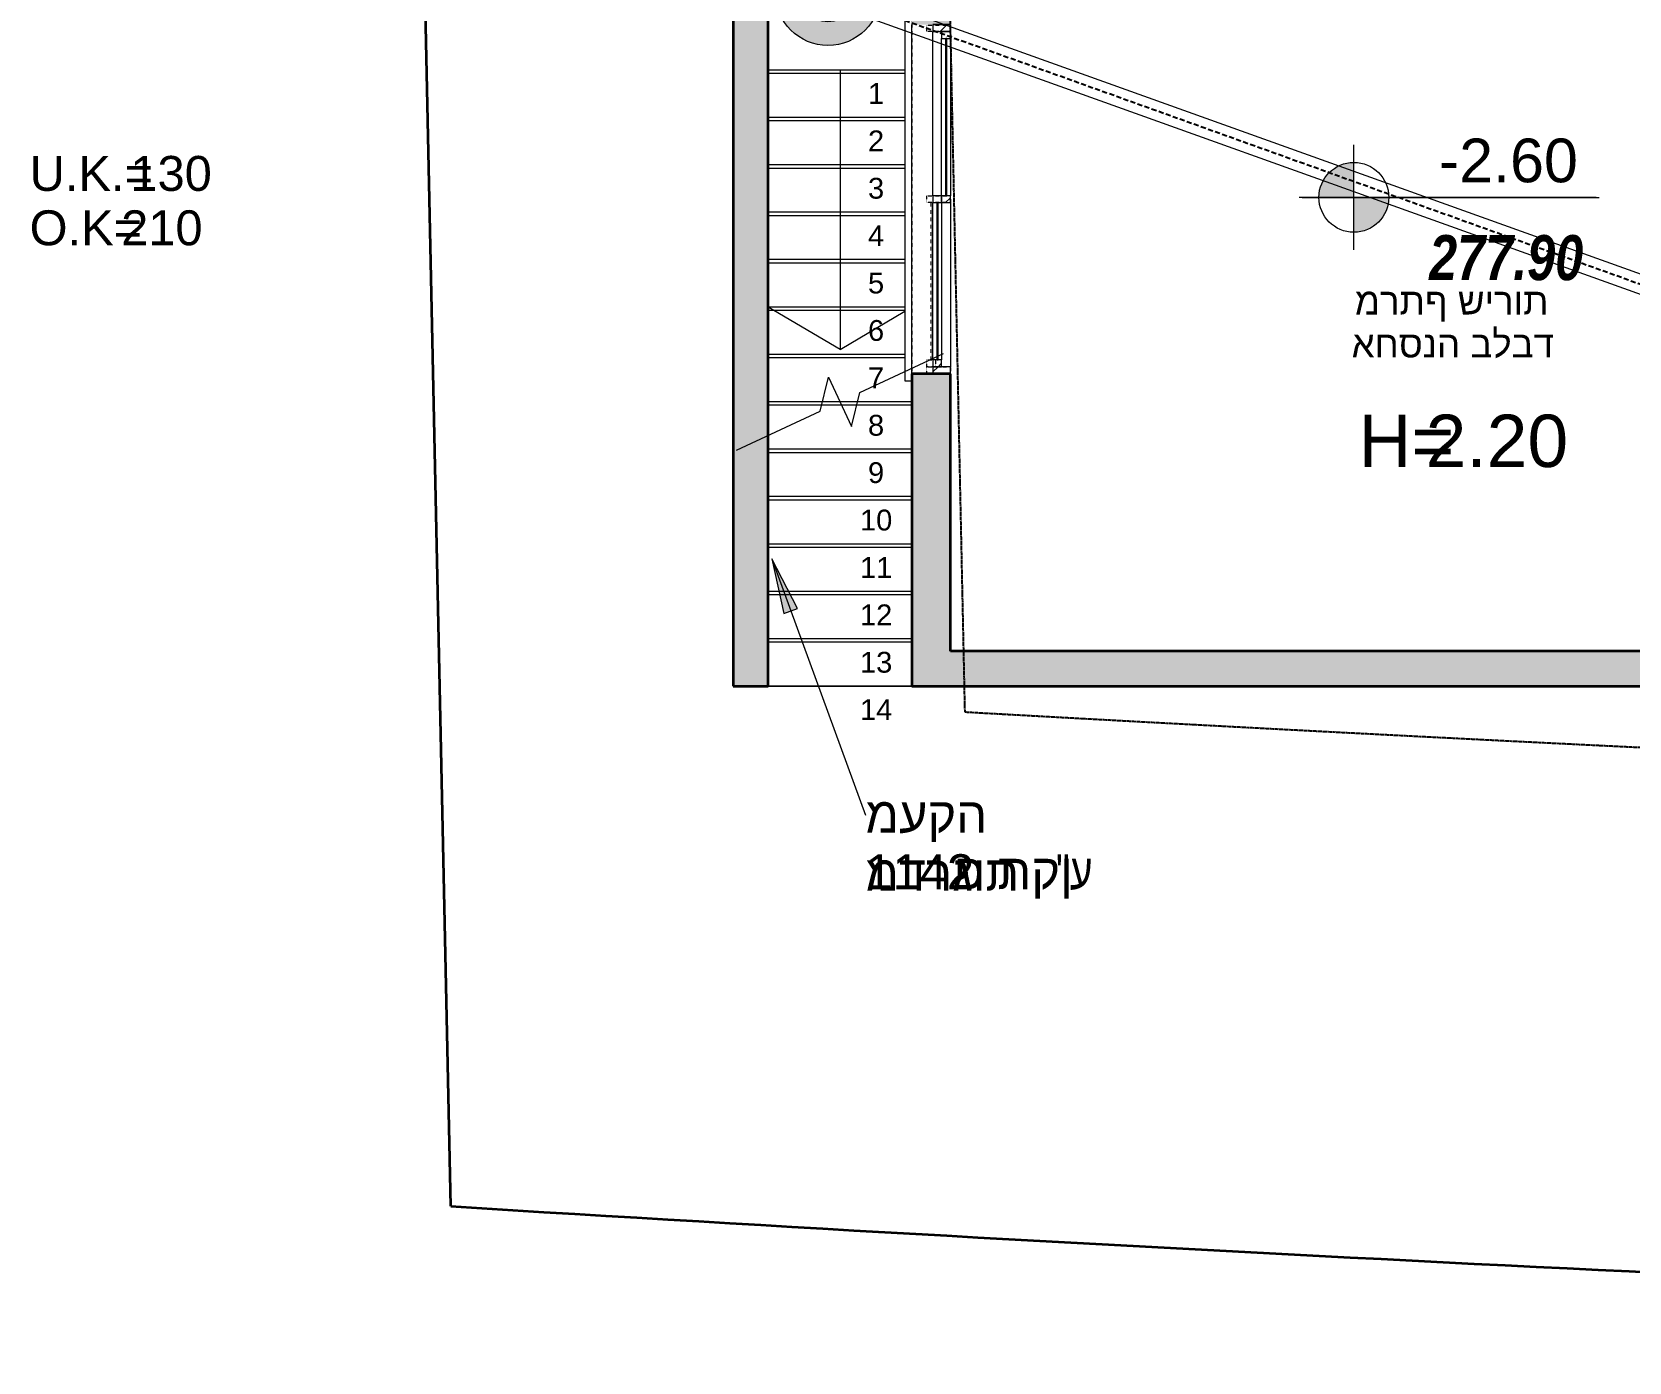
# Model space of a CAD drawing. Header units: centimetres. Extents: x 14435 to 32127, y -4289 to 2500.
# Drawn here: x 21332 to 22246, y -1986 to -1224 of the extents above; entities that cross this region are included whole.
import ezdxf

# ---------------------------------------------------------------- set-up
doc = ezdxf.new("R2010")
doc.units = ezdxf.units.CM
for name, pattern in [('Dash Tiny', [0.12, 0.06, -0.06]), ('Hidden', [0.714375, 0.47625, -0.238125]), ('Hidden2', [0.3, 0.2, -0.1]), ('Overhead', [0.396875, 0.238125, -0.15875])]:
    doc.linetypes.add(name, pattern=pattern)
for name, color, linetype, lineweight in [('A-DETL', 7, 'Continuous', 5), ('A-FLOR', 7, 'Continuous', 13), ('A-GLAZ', 7, 'Continuous', 13), ('A-GLAZ-IDEN', 7, 'Continuous', 5), ('A-WALL', 7, 'Continuous', 13), ('A-WALL-PATT', 7, 'Continuous', 35), ('G-ANNO-DIMS', 7, 'Continuous', 5), ('G-ANNO-TEXT', 7, 'Continuous', 5), ('S-STRS', 7, 'Continuous', 13), ('S-STRS-ANNO', 7, 'Continuous', 5), ('S-STRS-MBND', 7, 'Hidden2', 5)]:
    doc.layers.add(name, color=color, linetype=linetype, lineweight=lineweight)
for name, color, linetype in [('biov 110', 252, 'Continuous'), ('biov center', 130, 'Hidden'), ('BLACK', 250, 'Continuous')]:
    doc.layers.add(name, color=color, linetype=linetype)
doc.styles.add('Arial', font='arial.ttf', dxfattribs={"height": 54.419251})
doc.styles.add('Arial_1', font='arial.ttf', dxfattribs={"height": 99.987594})
doc.styles.add('Arial_2', font='arial.ttf', dxfattribs={"height": 11.90625})
doc.styles.add('Arial_3', font='arial.ttf', dxfattribs={"height": 15})
doc.styles.add('Arial_B_I', font='arialbi.ttf', dxfattribs={"width": 0.8, "height": 25.793651})
pattern_1 = [(315, (2799.901, -549.324), (5.613014, 5.613014), [])]

# ---------------------------------------------------------------- blocks, each defined once
blk = doc.blocks.new('הזזה-דו-כנפי - מרתף סלון 1-929916-מרתף - Dependent 1')
at = {"layer": 'A-GLAZ', "lineweight": 5, "true_color": 0x008040}
h = blk.add_hatch(dxfattribs=at)
h.set_pattern_fill('FP_98', color=116, style=0, pattern_type=2)
h.set_pattern_definition(pattern_1)
h.paths.add_polyline_path([(-100, -1), (-100, -11), (-96, -11), (-96, -1)], flags=0)
h.paths.add_polyline_path([(96, -1), (96, -11), (100, -11), (100, -1)], flags=0)
h = blk.add_hatch(dxfattribs=at)
h.set_pattern_fill('FP_98', color=116, style=0, pattern_type=2)
h.set_pattern_definition(pattern_1)
h.paths.add_polyline_path([(-96, -6), (-92, -6), (-92, -1), (-96, -1)], flags=0)
h.paths.add_polyline_path([(-2, -1), (-2, -6), (2, -6), (2, -1), (1.35, -1)], flags=0)
h = blk.add_hatch(dxfattribs=at)
h.set_pattern_fill('FP_98', color=116, style=0, pattern_type=2)
h.set_pattern_definition(pattern_1)
h.paths.add_polyline_path([(-2, -11), (2, -11), (2, -6), (-2, -6)], flags=0)
h.paths.add_polyline_path([(92, -6), (92, -11), (96, -11), (96, -6)], flags=0)
at = {"layer": 'A-GLAZ'}
for p, q in [((104, 15), (-104, 15)), ((-104, 15), (-104, 11)), ((104, 11), (104, 15)), ((-96, -1), (-100, -1)), ((-100, -1), (-100, -11)), ((-92, -1), (-96, -1)), ((-96, -1), (-96, -6)), ((-96, -11), (-96, -1)), ((-96, -6), (-92, -6)), ((-92, -6), (-92, -1)), ((-92, -1), (-2, -1)), ((-92, -3.4), (-2, -3.4)), ((-2, -3.4), (-92, -3.4)), ((-92, -3.4), (-92, -4)), ((-92, -4), (-2, -4)), ((-92, -4), (-2, -4)), ((-2, -6), (-92, -6)), ((2, -1), (-2, -1)), ((-2, -1), (-2, -6)), ((-2, -4), (-2, -3.4)), ((-2, -6), (2, -6)), ((2, -6), (-2, -6)), ((-2, -6), (-2, -11)), ((2, -6), (2, -1)), ((2, -1), (96, -1)), ((2, -11), (2, -6)), ((2, -6), (92, -6)), ((2, -8.4), (92, -8.4)), ((92, -8.4), (2, -8.4)), ((2, -8.4), (2, -9)), ((2, -9), (92, -9)), ((2, -9), (92, -9)), ((96, -6), (92, -6)), ((92, -6), (92, -11)), ((92, -9), (92, -8.4)), ((100, -1), (96, -1)), ((96, -1), (96, -11)), ((96, -11), (96, -6)), ((100, -11), (100, -1)), ((-100, -11), (-96, -11)), ((-2, -11), (-96, -11)), ((-2, -11), (2, -11)), ((92, -11), (2, -11)), ((92, -11), (96, -11)), ((96, -11), (100, -11))]:
    blk.add_line(p, q, dxfattribs=at)
at = {"layer": 'A-GLAZ', "linetype": 'Overhead'}
blk.add_line((-100, 11), (100, 11), dxfattribs=at)
blk.add_line((-100, 11), (100, 11), dxfattribs=at)
at = {"layer": 'A-GLAZ', "linetype": 'Dash Tiny'}
for p, q in [((-100, -11), (-100, 2.5)), ((-100, 2.5), (-96, 2.5)), ((-96, -2.5), (-96, 2.5)), ((-96, 2.5), (-92, 2.5)), ((-96, 2.5), (-96, -11)), ((-92, 2.5), (-92, -2.5)), ((-92, 0), (-2, 0)), ((-2, -11), (-2, 2.5)), ((-2, 2.5), (2, 2.5)), ((2, 2.5), (2, -11)), ((96, -11), (96, 2.5)), ((96, 2.5), (99.55, 2.5)), ((99.55, 2.5), (99.55, -11)), ((-92, -2.5), (-96, -2.5)), ((2, -8.4), (92, -8.4)), ((96, -6), (92, -6)), ((92, -6), (92, -11)), ((96, -6), (92, -6)), ((92, -6), (92, -11)), ((96, -11), (96, -6)), ((96, -11), (96, -6)), ((-96, -11), (-100, -11)), ((2, -11), (-2, -11)), ((92, -11), (96, -11)), ((92, -11), (96, -11)), ((99.55, -11), (96, -11))]:
    blk.add_line(p, q, dxfattribs=at)
blk = doc.blocks.new('Spot Elevations - ISH PLAN-38599-מרתף - Dependent 1')
at = {"layer": 'G-ANNO-DIMS'}
h = blk.add_hatch(color=256, dxfattribs=at)
edge = h.paths.add_edge_path(flags=0)
edge.add_line((0, 0), (-0.2, 0))
edge.add_arc((0, 0), 0.2, 90, 180, ccw=False)
edge.add_line((0, 0.2), (0, 0))
h = blk.add_hatch(color=256, dxfattribs=at)
edge = h.paths.add_edge_path(flags=0)
edge.add_line((0, 0), (0.2, 0))
edge.add_arc((0, 0), 0.2, 270, 360, ccw=False)
edge.add_line((0, -0.2), (0, 0))
for p, q in [((0, -0.3), (0, 0.3)), ((1.3876, 0), (-0.3124, 0)), ((-0.297, 0), (1.403, 0))]:
    blk.add_line(p, q, dxfattribs=at)
blk.add_circle((0, 0), 0.2, dxfattribs=at)
blk = doc.blocks.new('martef')
at = {"layer": 'A-WALL-PATT', "lineweight": 13, "true_color": 0x636466}
for points in [[(54475.31, -12683.74), (54475.31, -11515.24), (54455.31, -11515.24), (54455.31, -12683.74)], [(55157.59, -12683.74), (55157.59, -12663.74), (54579.55, -12663.74), (54579.55, -12683.74), (54860.6, -12683.74)]]:
    blk.add_hatch(color=251, dxfattribs=at).paths.add_polyline_path(points, flags=0)
h = blk.add_hatch(color=251, dxfattribs=at)
h.paths.add_polyline_path([(54557.55, -12683.74), (54579.55, -12683.74), (54579.55, -12504.82), (54557.55, -12504.82)], flags=0)
h.paths.add_polyline_path([(54579.55, -12304.82), (54579.55, -12273.82), (54557.55, -12273.82), (54557.55, -12304.82)], flags=0)
h.paths.add_polyline_path([(54579.55, -12183.82), (54579.55, -12168.82), (54557.55, -12168.82), (54557.55, -12183.82)], flags=0)
at = {"layer": 'G-ANNO-TEXT'}
blk.add_hatch(color=256, dxfattribs=at).paths.add_polyline_path([(54477.28, -12610.84), (54484.27, -12642.09), (54492.12, -12639.22)], flags=0)
at = {"layer": 'A-DETL', "color": 176, "lineweight": 35, "true_color": 0x000080}
blk.add_line((54293.7, -12981.58), (54246.02, -10730.07), dxfattribs=at)
at = {"layer": 'A-DETL', "color": 1, "linetype": 'Hidden', "lineweight": 25, "true_color": 0xff0000}
blk.add_line((54557.08, -11249.11), (54587.77, -12698.46), dxfattribs=at)
at = {"layer": 'A-DETL', "color": 7, "linetype": 'Dash Tiny'}
for p, q in [((54557.55, -12146.82), (54557.55, -12683.74)), ((54557.55, -12683.74), (55279.56, -12683.74))]:
    blk.add_line(p, q, dxfattribs=at)
at = {"layer": 'A-DETL', "color": 1, "linetype": 'Hidden', "lineweight": 25, "true_color": 0xff0000}
blk.add_arc((57399.75, 37175.28), 49952.94, 266.77296, 268.669154, dxfattribs=at)
at = {"layer": 'A-DETL', "color": 176, "lineweight": 35, "true_color": 0x000080}
blk.add_arc((57399.75, 37175.28), 50252.94, 266.456377, 269.050494, dxfattribs=at)
at = {"layer": 'A-FLOR'}
blk.add_line((54475.31, -12683.74), (54557.55, -12683.74), dxfattribs=at)
at = {"layer": 'A-WALL', "lineweight": 35}
for p, q in [((54455.31, -11515.24), (54455.31, -12683.74)), ((54475.31, -12683.74), (54475.31, -12168.82)), ((54557.55, -12504.82), (54557.55, -12683.74)), ((54579.55, -12504.82), (54557.55, -12504.82)), ((54579.55, -12663.74), (54579.55, -12504.82)), ((55159.68, -12663.74), (54579.55, -12663.74)), ((54455.31, -12683.74), (54475.31, -12683.74)), ((54557.55, -12683.74), (55157.59, -12683.74))]:
    blk.add_line(p, q, dxfattribs=at)
at = {"layer": 'G-ANNO-TEXT'}
for p, q in [((54477.28, -12610.84), (54484.27, -12642.09)), ((54492.12, -12639.22), (54477.28, -12610.84)), ((54477.28, -12610.84), (54530.99, -12757.55)), ((54484.27, -12642.09), (54492.12, -12639.22))]:
    blk.add_line(p, q, dxfattribs=at)
at = {"layer": 'S-STRS', "lineweight": 5}
for p, q in [((54553.55, -12330.88), (54475.31, -12330.88)), ((54553.55, -12332.88), (54475.31, -12332.88)), ((54553.55, -12360.02), (54475.31, -12360.02)), ((54553.55, -12387.17), (54475.31, -12387.17)), ((54553.55, -12414.31), (54475.31, -12414.31)), ((54553.55, -12441.45), (54475.31, -12441.45)), ((54553.55, -12468.59), (54475.31, -12468.59)), ((54553.55, -12495.74), (54475.31, -12495.74)), ((54505.89, -12522.88), (54475.31, -12522.88)), ((54525.98, -12522.88), (54517.36, -12522.88))]:
    blk.add_line(p, q, dxfattribs=at)
at = {"layer": 'S-STRS', "linetype": 'Hidden2', "lineweight": 5}
for p, q in [((54553.55, -12358.02), (54475.31, -12358.02)), ((54553.55, -12385.17), (54475.31, -12385.17)), ((54553.55, -12412.31), (54475.31, -12412.31)), ((54553.55, -12439.45), (54475.31, -12439.45)), ((54553.55, -12466.59), (54475.31, -12466.59)), ((54553.55, -12493.74), (54475.31, -12493.74)), ((54506.38, -12520.88), (54475.31, -12520.88)), ((54526.47, -12520.88), (54516.43, -12520.88))]:
    blk.add_line(p, q, dxfattribs=at)
at = {"layer": 'S-STRS-ANNO'}
for p, q in [((54516.43, -12330.88), (54516.43, -12358.02)), ((54516.43, -12358.02), (54516.43, -12385.17)), ((54516.43, -12385.17), (54516.43, -12412.31)), ((54516.43, -12412.31), (54516.43, -12439.45)), ((54516.43, -12439.45), (54516.43, -12466.59)), ((54516.43, -12490.88), (54475.31, -12466.59)), ((54516.43, -12466.59), (54516.43, -12490.88)), ((54516.43, -12490.88), (54553.55, -12468.96))]:
    blk.add_line(p, q, dxfattribs=at)
at = {"layer": 'S-STRS-MBND', "linetype": 'Continuous'}
for p, q in [((54527.75, -12515.6), (54575.67, -12493.25)), ((54505.1, -12526.16), (54509.82, -12506.72)), ((54509.82, -12506.72), (54523.03, -12535.04)), ((54523.03, -12535.04), (54527.75, -12515.6)), ((54457.18, -12548.51), (54505.1, -12526.16))]:
    blk.add_line(p, q, dxfattribs=at)
at = {"layer": 'S-STRS-MBND'}
for p, q in [((54517.36, -12522.88), (54505.89, -12522.88)), ((54516.43, -12520.88), (54506.38, -12520.88)), ((54557.55, -12522.88), (54525.98, -12522.88)), ((54557.55, -12520.88), (54526.47, -12520.88)), ((54475.31, -12540.46), (54475.31, -12683.74)), ((54557.55, -12540.46), (54557.55, -12683.74)), ((54557.55, -12548.02), (54475.31, -12548.02)), ((54557.55, -12550.02), (54475.31, -12550.02)), ((54557.55, -12575.17), (54475.31, -12575.17)), ((54557.55, -12577.17), (54475.31, -12577.17)), ((54557.55, -12602.31), (54475.31, -12602.31)), ((54557.55, -12604.31), (54475.31, -12604.31)), ((54557.55, -12629.45), (54475.31, -12629.45)), ((54557.55, -12631.45), (54475.31, -12631.45)), ((54557.55, -12656.59), (54475.31, -12656.59)), ((54557.55, -12658.59), (54475.31, -12658.59)), ((54557.55, -12683.74), (54475.31, -12683.74))]:
    blk.add_line(p, q, dxfattribs=at)
at = {"layer": 'A-GLAZ', "rotation": 89.99999999999991}
blk.add_blockref('הזזה-דו-כנפי - מרתף סלון 1-929916-מרתף - Dependent 1', (54568.55, -12404.82), dxfattribs=at)
at = {"layer": 'G-ANNO-DIMS', "xscale": 99.99999999999991, "yscale": 99.99999999999991, "zscale": 99.99999999999991}
blk.add_blockref('Spot Elevations - ISH PLAN-38599-מרתף - Dependent 1', (54810.53, -12403.78), dxfattribs=at)
at = {"layer": 'A-GLAZ-IDEN', "lineweight": 70, "char_height": 20, "attachment_point": 1, "style": 'Arial_3'}
for s, insert, width in [('U.K.=', (54052.54, -12380.08), 69.9071), ('130', (54110.22, -12380.08), 46.1772), ('O.K=', (54052.54, -12411.22), 63.4936), ('210', (54104.93, -12411.22), 46.1772)]:
    blk.add_mtext(s, dxfattribs=dict(at, insert=insert, width=width))
at = {"layer": 'G-ANNO-DIMS', "attachment_point": 1, "line_spacing_factor": 0.941778}
for s, insert, char_height, width, style in [('-2.60', (54859.16, -12370.14), 25, 75.2945, 'Arial_1'), ('277.90', (54853.6, -12425.41), 25.794, 99.1684, 'Arial_B_I')]:
    blk.add_mtext(s, dxfattribs=dict(at, insert=insert, char_height=char_height, width=width, style=style))
at = {"layer": 'G-ANNO-TEXT', "attachment_point": 1}
for s, insert, char_height, width, style in [('מרתף שירות', (54811.11, -12455.89), 15, 177.3333, 'Arial_2'), ('אחסנה בלבד', (54809.26, -12480.43), 15, 177.3333, 'Arial_2'), ('H=', (54813.19, -12528.22), 30, 46.578, 'Arial_2'), ('2.20 ', (54851.62, -12528.22), 30, 80.8101, 'Arial_2'), ('מעקה מדרגות', (54530.99, -12747.55), 20, 151.3586, 'Arial_3'), ('\\fArial|b0|i0|c177|p34|;\\W.8; ', (54655.88, -12747.55), 20, 7.6962, 'Arial_3'), ('1142', (54530.99, -12779.96), 20, 61.5696, 'Arial_3'), ('\\fArial|b0|i0|c177|p34|;\\W.8;"', (54640, -12779.96), 20, 9.6203, 'Arial_3'), ('פ תקן ', (54581.79, -12779.96), 20, 70.5485, 'Arial_3'), ('\\fArial|b0|i0|c177|p34|;\\W.8;ע', (54647.94, -12779.96), 20, 14.751, 'Arial_3')]:
    blk.add_mtext(s, dxfattribs=dict(at, insert=insert, char_height=char_height, width=width, style=style))
at = {"layer": 'S-STRS-ANNO', "attachment_point": 1, "line_spacing_factor": 0.941778, "style": 'Arial'}
for s, insert, char_height, width in [('\\fArial|b0|i0|c177|p34|;1', (54532.41, -12338.34), 11.9062, 10.9888), ('\\fArial|b0|i0|c177|p34|;2', (54532.41, -12365.48), 11.9062, 10.9888), ('\\fArial|b0|i0|c177|p34|;3', (54532.41, -12392.62), 11.9062, 10.9888), ('\\fArial|b0|i0|c177|p34|;4', (54532.41, -12419.77), 11.9062, 10.9888), ('\\fArial|b0|i0|c177|p34|;5', (54532.41, -12446.91), 11.9062, 10.9888), ('\\fArial|b0|i0|c177|p34|;6', (54532.41, -12474.05), 11.9062, 10.9888), ('\\fArial|b0|i0|c177|p34|;7', (54532.41, -12501.2), 11.9062, 10.9888), ('\\fArial|b0|i0|c177|p34|;8', (54532.41, -12528.34), 11.9062, 10.9888), ('\\fArial|b0|i0|c177|p34|;9', (54532.41, -12555.48), 11.9062, 10.9888), ('10', (54527.83, -12582.62), 11.906, 21.9776), ('11', (54527.83, -12609.77), 11.906, 21.9776), ('12', (54527.83, -12636.91), 11.906, 21.9776), ('13', (54527.83, -12664.05), 11.906, 21.9776), ('14', (54527.83, -12691.2), 11.906, 21.9776)]:
    blk.add_mtext(s, dxfattribs=dict(at, insert=insert, char_height=char_height, width=width))
blk = doc.blocks.new('*U787')
at = {"layer": 'biov 110', "color": 6, "lineweight": 5}
for p, q in [((8478.18, 4006.24), (9286.48, 4006.24)), ((8478.18, 3995.24), (9286.48, 3995.24))]:
    blk.add_line(p, q, dxfattribs=at)
at = {"layer": 'biov center', "color": 3, "ltscale": 6}
blk.add_lwpolyline([(8478.18, 4000.74), (9286.48, 4000.74)], dxfattribs=at)
blk = doc.blocks.new('MH D1000')
at = {"lineweight": 5}
h = blk.add_hatch(color=9, dxfattribs=at)
h.paths.add_polyline_path([(435, 171), (690, 171, 0.869252), (-399, 171), (-145, 171, -0.770288)])
h.paths.add_polyline_path([(695, 94, 0.034931), (690, 171), (435, 171, -0.064609), (445, 94, -1), (-155, 94, -0.064609), (-145, 171), (-399, 171, 0.034931), (-405, 94, 1)])
h = blk.add_hatch(color=9, dxfattribs=at)
h.paths.add_polyline_path([(-135, 94, 1), (425, 94, 1)])
h.paths.add_polyline_path([(-70, 156), (-70, 32), (-97, 32), (-97, 156)], flags=16)
h.paths.add_polyline_path([(361, 156), (387, 156), (387, 32), (361, 32)], flags=16)
at = {"layer": 'BLACK', "lineweight": 5}
for points in [[(-97, 32), (-97, 156), (-70, 156), (-70, 32)], [(387, 32), (387, 156), (361, 156), (361, 32)]]:
    blk.add_lwpolyline(points, close=True, dxfattribs=at)
for radius in [550, 300, 280]:
    blk.add_circle((145, 94), radius, dxfattribs=at)

msp = doc.modelspace()

# ---------------------------------------------------------------- block references
msp.add_blockref('martef', (-32722.21, 11084.93))
at = {"color": 0, "xscale": 0.0545454545454542, "yscale": 0.0545454545454542, "zscale": 0.0545454545454542}
msp.add_blockref('MH D1000', (21779.4, -1207.01), dxfattribs=at)
at = {"xscale": -1, "rotation": 340.2618964215335}
msp.add_blockref('*U787', (29177.05, -8103.79), dxfattribs=at)

doc.saveas('drawing.dxf')
